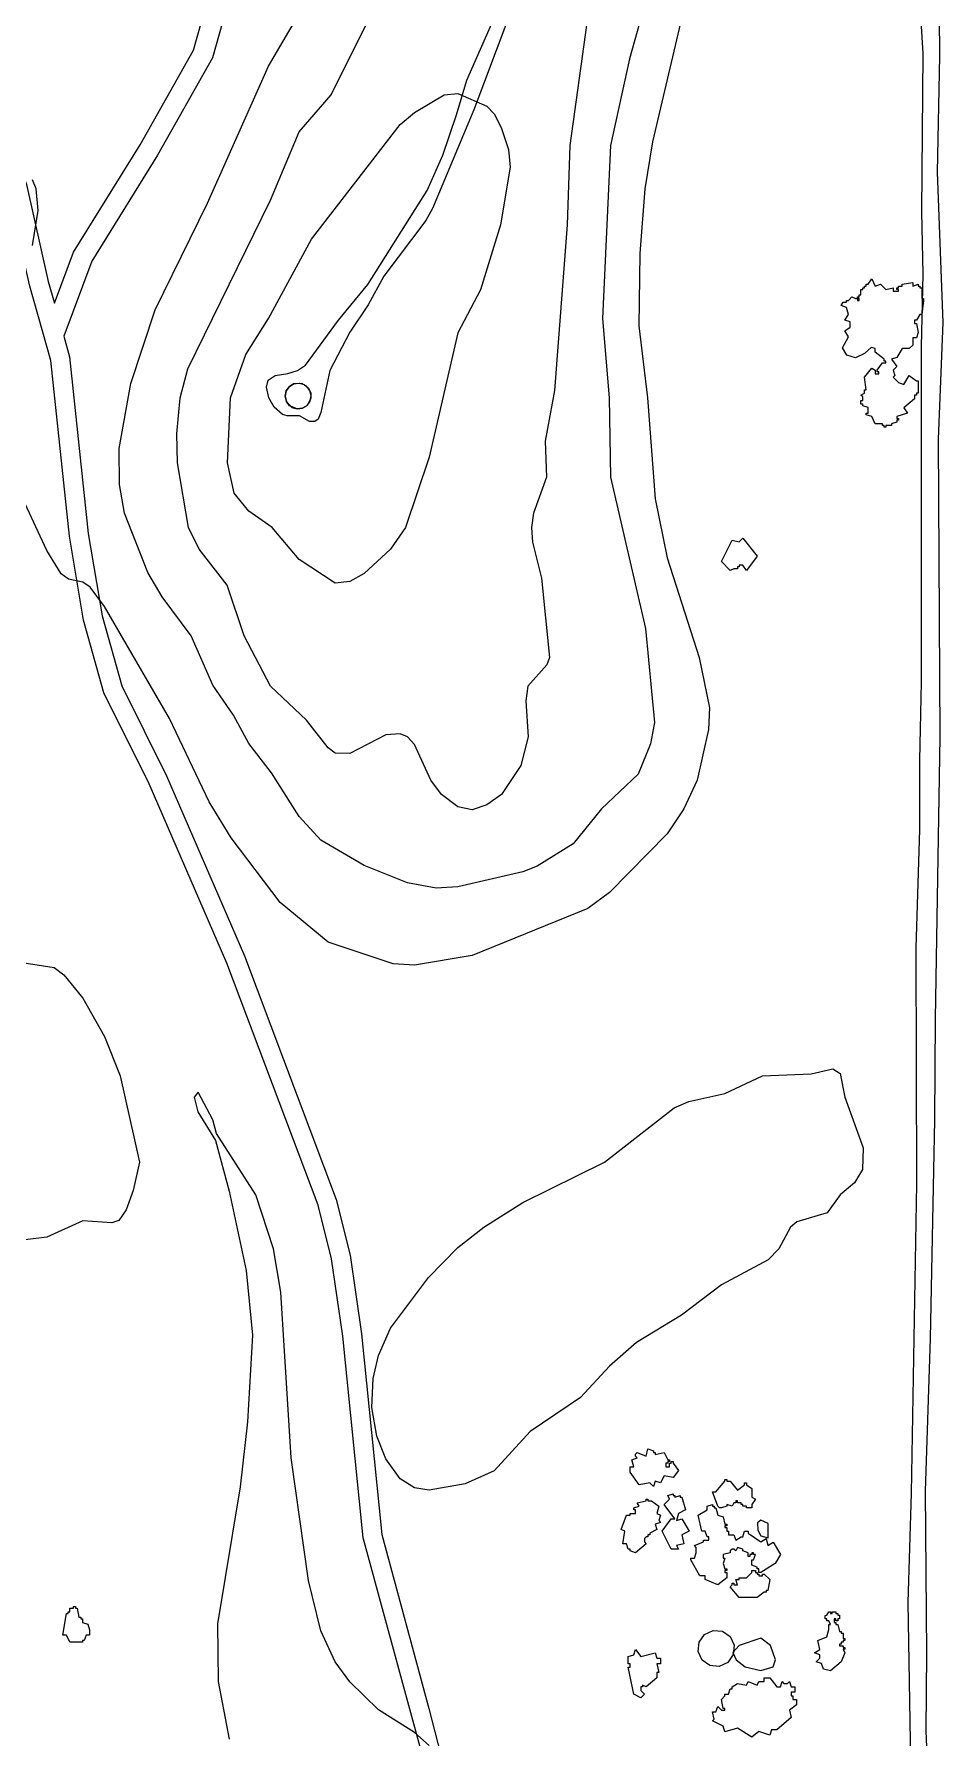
# Model space of a CAD drawing. Header units: metres. Extents: x -400 to 800, y -650 to 500.
# Drawn here: x -210.8 to -83.9, y -300.4 to -62.3 of the extents above; entities that cross this region are included whole.
import ezdxf

# ---------------------------------------------------------------- set-up
doc = ezdxf.new("R2010")
doc.units = ezdxf.units.M
doc.header["$LTSCALE"] = 2
for name, color, linetype in [('SITE-PATH', 84, 'CONTINUOUS'), ('SITE-ROAD-GRAVEL', 32, 'CONTINUOUS'), ('SITE-TREE-CANOPY', 94, 'CONTINUOUS'), ('TOPO-CONTOUR-MAJOR', 8, 'CONTINUOUS'), ('TOPO-CONTOUR-MINOR', 9, 'CONTINUOUS')]:
    doc.layers.add(name, color=color, linetype=linetype)

msp = doc.modelspace()

# ---------------------------------------------------------------- linework, layer by layer
at = {"layer": 'SITE-PATH'}
msp.add_lwpolyline([(-141.69, -52.32), (-149.39, -72.87), (-155.17, -86.69), (-156.11, -88.35), (-161.95, -96.12), (-164.14, -100.12), (-166.72, -103.97), (-169.5, -109.32), (-170.78, -115.17), (-171.15, -116.12), (-171.62, -116.43), (-172.37, -116.46), (-173.75, -115.66), (-175.47, -115.67), (-176.15, -115.47), (-177.28, -114.46), (-178.05, -113.14), (-178.37, -111.62), (-178.14, -110.68), (-177.16, -110.03), (-175.37, -109.75), (-174.05, -109.31), (-172.91, -108.56), (-168.29, -102.28), (-164.22, -97.31), (-155.91, -84.14), (-153.73, -79.23), (-151.8, -73.58), (-150.36, -68.75), (-145.16, -56.89)], dxfattribs=at)
for points in [[(-174.1, -114.69), (-175.14, -114.25), (-175.59, -113.65), (-175.76, -112.91), (-175.61, -112.17), (-175.21, -111.58), (-174.57, -111.18), (-173.82, -111.08), (-173.09, -111.29), (-172.51, -111.78), (-172.19, -112.46), (-172.17, -113.21), (-172.7, -114.2), (-173.35, -114.59)], [(-173.35, -114.59), (-172.7, -114.2), (-172.27, -113.58), (-172.14, -112.83), (-172.32, -112.1), (-172.78, -111.5), (-173.44, -111.14), (-174.57, -111.18), (-175.21, -111.58), (-175.61, -112.17), (-175.76, -112.91), (-175.59, -113.65), (-174.83, -114.47), (-174.1, -114.69)]]:
    msp.add_lwpolyline(points, close=True, dxfattribs=at)
at = {"layer": 'SITE-ROAD-GRAVEL'}
for points in [[(-224.08, -48.41), (-216.7, -70.01), (-211.91, -83.33), (-208.85, -96.88), (-208, -99.89), (-205.32, -92.78), (-196.03, -77.78), (-188.55, -64.54), (-182.99, -44.71)], [(-180.31, -45.72), (-185.89, -65.64), (-193.58, -79.24), (-202.75, -94.05), (-206.69, -104.5), (-205.87, -107.4), (-203.26, -132.11), (-201.33, -143.6), (-198.59, -153.38), (-192.32, -165.96), (-181.43, -191.11), (-168.61, -225.14), (-166.67, -232.94), (-165.08, -243.94), (-162.24, -271.94), (-155.69, -296.25), (-150.25, -317.46)], [(-152.39, -318.27), (-164.87, -272.42), (-167.72, -244.26), (-169.29, -233.45), (-171.16, -225.93), (-183.9, -192.11), (-194.74, -167.08), (-201.09, -154.34), (-203.94, -144.19), (-205.9, -132.46), (-208.49, -107.9), (-211.44, -97.54), (-214.48, -84.07), (-219.22, -70.9), (-226.66, -49.11)], [(-84.43, -54.07), (-84.34, -65.39), (-84.68, -81.6), (-83.87, -102.6), (-84.54, -118.93), (-84.31, -160.49), (-84.95, -199.9), (-85.03, -214.01), (-85.64, -244.57), (-86.35, -265.88), (-86.18, -288.52), (-86.26, -299.45), (-85.87, -308.14)], [(-88.15, -314.67), (-88.71, -281.44), (-88.26, -266.19), (-87.52, -222.95), (-87.59, -190), (-87.1, -173.45), (-87.11, -163.77), (-86.88, -152.86), (-86.84, -105.95), (-86.63, -95.84), (-86.79, -87.14), (-86.62, -65.03), (-87.07, -57.4)]]:
    msp.add_lwpolyline(points, dxfattribs=at)
at = {"layer": 'SITE-TREE-CANOPY'}
for points in [[(-95.82, -99.01), (-95.57, -99.01), (-95.57, -98.75), (-95.32, -98.75), (-95.32, -98.01), (-95.07, -98.01), (-95.07, -97.75), (-94.82, -97.75), (-94.82, -97.51), (-94.57, -97.51), (-94.57, -97.25), (-94.32, -97.25), (-93.82, -96.51), (-93.32, -97.51), (-92.57, -97.25), (-91.82, -98.01), (-90.82, -97.75), (-90.82, -98.25), (-90.07, -98.25), (-90.07, -98.01), (-90.32, -98.01), (-90.32, -97.75), (-90.07, -97.75), (-90.07, -97.51), (-89.57, -97.51), (-89.57, -97.25), (-88.07, -97.01), (-88.07, -97.51), (-87.32, -97.25), (-87.32, -97.51), (-87.07, -97.51), (-87.07, -97.75), (-86.82, -97.75), (-86.82, -99.26), (-86.57, -99.26), (-86.57, -99.51), (-86.82, -101.5), (-87.07, -101.5), (-87.57, -102.26), (-87.82, -102.26), (-87.82, -102.76), (-87.57, -102.76), (-87.32, -104.01), (-87.57, -104.76), (-88.07, -104.76), (-88.07, -105.76), (-88.57, -106.25), (-89.57, -106.25), (-90.32, -107.51), (-91.07, -107.75), (-90.32, -108.75), (-90.82, -109.25), (-90.57, -110.01), (-90.82, -110.26), (-90.07, -111), (-89.32, -111.26), (-88.57, -110.01), (-87.57, -110.76), (-87.32, -110.76), (-87.32, -112.5), (-87.57, -112.5), (-87.57, -112.76), (-87.82, -112.76), (-87.82, -113.26), (-89.32, -114.51), (-88.82, -115.26), (-90.32, -115.76), (-90.32, -116.01), (-90.07, -116.01), (-90.07, -116.25), (-90.32, -116.25), (-90.32, -116.51), (-91.07, -116.75), (-91.07, -117.01), (-91.82, -117.01), (-91.82, -117.25), (-92.07, -117.25), (-92.07, -117.01), (-92.32, -117.01), (-92.32, -116.75), (-93.32, -116.75), (-93.82, -115.76), (-94.57, -115.51), (-94.57, -115.26), (-94.32, -115.26), (-94.32, -114.5), (-95.07, -114.26), (-95.07, -114), (-95.32, -114), (-95.32, -113.5), (-95.07, -113.5), (-95.07, -113), (-95.32, -112.76), (-94.82, -112.5), (-94.82, -112), (-94.57, -112), (-94.82, -110.26), (-93.82, -109.01), (-93.32, -109.25), (-93.32, -109.76), (-92.82, -109.76), (-92.82, -109.51), (-93.07, -109.51), (-93.07, -109.25), (-92.32, -108.25), (-91.82, -108.25), (-91.82, -108.01), (-92.07, -108.01), (-92.07, -107.75), (-93.32, -106.75), (-93.32, -106.26), (-93.91, -106.1), (-94.82, -106.94), (-96.09, -107.53), (-97.28, -107.15), (-97.91, -106.14), (-97.07, -104.59), (-97.57, -103.76), (-96.82, -103.26), (-96.82, -102.5), (-97.57, -102.26), (-97.07, -101.51), (-97.32, -100.51), (-98.07, -100.25), (-97.82, -99.75), (-97.32, -99.75), (-97.32, -99.51), (-97.07, -99.51), (-96.57, -99.01), (-96.07, -99.25), (-95.82, -99.25)], [(-95.82, -99.51), (-95.57, -99.51), (-95.57, -99.25), (-95.82, -99.25)], [(-109.82, -135.26), (-111.32, -137.26), (-111.82, -136.5), (-112.32, -136.5), (-112.32, -136.76), (-112.57, -136.76), (-112.57, -137.01), (-113.07, -137.01), (-113.57, -137.26), (-114.82, -136), (-113.32, -133.01), (-112.32, -133.26), (-111.82, -132.76)], [(-124.32, -260.51), (-124.07, -260.51), (-124.07, -260.76), (-122.82, -260.51), (-122.32, -261.51), (-122.07, -261.51), (-122.07, -261.76), (-122.32, -261.76), (-122.32, -262.01), (-122.57, -262.01), (-122.57, -262.5), (-122.07, -262.5), (-122.07, -262.01), (-121.82, -262), (-121.82, -261.76), (-121.57, -261.76), (-121.57, -262), (-120.82, -263), (-121.57, -264), (-122.82, -263.76), (-123.32, -264.76), (-124.07, -264.5), (-124.32, -265.26), (-124.82, -264.76), (-126.32, -265), (-127.57, -263.26), (-127.57, -262.51), (-127.07, -262.51), (-127.32, -261.51), (-126.57, -261.26), (-126.82, -261.01), (-126.82, -260.75), (-126.57, -260.51), (-125.32, -261.01), (-125.07, -260.01), (-124.32, -260.25)], [(-114.07, -264.51), (-113.57, -264.51), (-112.57, -265.75), (-111.57, -265.01), (-111.57, -264.76), (-111.32, -264.76), (-111.32, -265.01), (-110.57, -265.51), (-110.57, -266.75), (-110.07, -267.01), (-110.57, -267.75), (-110.57, -268.25), (-111.32, -268.25), (-111.32, -268.01), (-111.82, -268.01), (-111.82, -267.75), (-112.07, -267.75), (-112.07, -267.51), (-112.57, -267.51), (-112.57, -267.25), (-112.82, -267.25), (-112.82, -267.51), (-113.07, -267.51), (-113.32, -268.01), (-114.07, -267.75), (-114.07, -268.01), (-114.82, -268.25), (-115.07, -268.25), (-115.32, -268.01), (-116.07, -266.01), (-115.57, -266.01), (-114.32, -264.51), (-114.32, -264.26), (-114.07, -264.26)], [(-121.57, -266.51), (-121.32, -266.51), (-121.32, -266.76), (-120.57, -266.51), (-120.57, -266.75), (-120.32, -266.75), (-119.82, -268.51), (-120.82, -269.01), (-121.07, -270.01), (-120.32, -269.76), (-119.32, -271.5), (-120.32, -272), (-120.07, -273.26), (-121.07, -273.5), (-120.82, -274), (-121.82, -274), (-123.07, -271.51), (-121.82, -269.75), (-121.32, -269.75), (-122.82, -267.75), (-122.07, -267.01), (-122.32, -266.51), (-121.57, -266.26)], [(-125.07, -267.26), (-124.57, -267.26), (-123.57, -268.01), (-123.82, -269.01), (-123.32, -269.25), (-123.57, -270.01), (-123.32, -270.26), (-124.07, -270.51), (-123.82, -271.26), (-124.82, -271.76), (-124.82, -272.01), (-125.07, -272.01), (-125.07, -272.26), (-125.32, -272.26), (-125.57, -272.5), (-125.57, -273), (-125.32, -273.26), (-126.82, -274.5), (-127.57, -274.26), (-127.57, -274), (-127.82, -274), (-128.07, -273.26), (-128.57, -273.26), (-128.32, -271.51), (-128.82, -271.26), (-128.07, -269.25), (-127.57, -269.25), (-127.57, -269.01), (-126.82, -269.01), (-126.82, -268.51), (-127.07, -268.51), (-127.07, -268.25), (-126.32, -268.01), (-126.57, -267.51), (-125.32, -267.26), (-125.32, -267.01), (-125.07, -267.01)], [(-116.07, -268.01), (-115.82, -268.01), (-115.82, -268.25), (-115.57, -268.25), (-115.32, -269.26), (-114.57, -269.51), (-114.32, -270.51), (-114.07, -270.51), (-114.07, -270.76), (-114.32, -270.76), (-114.32, -271), (-114.07, -271), (-114.07, -271.5), (-113.82, -271.5), (-113.82, -272), (-113.07, -272), (-112.82, -272.76), (-112.07, -272.26), (-111.82, -272.26), (-111.57, -271.5), (-111.07, -271.5), (-111.07, -271.76), (-109.32, -273), (-108.57, -272.5), (-108.32, -273.51), (-107.57, -273.01), (-106.57, -274.75), (-107.32, -276.01), (-109.32, -277.25), (-109.57, -277.25), (-109.57, -276.75), (-109.82, -276.75), (-109.82, -276.51), (-110.57, -276.25), (-110.57, -275.51), (-110.32, -275.51), (-110.07, -274.76), (-110.32, -274.76), (-110.32, -274.51), (-110.57, -274.51), (-110.57, -274.76), (-110.82, -274.76), (-110.82, -275.01), (-111.07, -275.01), (-111.07, -274.51), (-111.82, -274.26), (-111.82, -274.01), (-112.57, -273.76), (-112.82, -274.26), (-113.07, -274.01), (-113.32, -274.01), (-113.57, -274.26), (-113.57, -274.51), (-114.57, -274.76), (-114.57, -275.26), (-114.32, -275.26), (-114.57, -276.01), (-114.32, -276.75), (-114.07, -276.75), (-114.07, -277.01), (-114.32, -277.01), (-114.32, -277.25), (-114.07, -277.25), (-114.07, -278.01), (-115.32, -279.01), (-117.07, -278.25), (-117.07, -277.75), (-117.82, -277.75), (-119.07, -275.51), (-119.07, -275.26), (-118.57, -275.26), (-118.32, -274.51), (-118.32, -273.76), (-118.57, -273.5), (-117.32, -273), (-117.32, -272.76), (-116.57, -272.76), (-116.57, -272.26), (-116.82, -272.26), (-117.07, -271.5), (-117.57, -271.5), (-118.07, -269.25), (-116.82, -268.51), (-116.82, -268.01), (-116.07, -267.75)], [(-110.07, -277.25), (-109.82, -277.25), (-109.82, -277.51), (-109.57, -277.51), (-109.57, -277.75), (-109.07, -277.75), (-109.07, -277.51), (-108.82, -277.51), (-108.07, -278.26), (-108.32, -279.76), (-108.57, -279.76), (-108.57, -280), (-108.82, -280), (-109.82, -280.76), (-112.32, -280.76), (-113.57, -279.26), (-113.32, -279.01), (-113.32, -278.76), (-113.07, -278.76), (-113.07, -279.01), (-112.57, -279.01), (-112.82, -278.25), (-112.32, -278.25), (-112.32, -278.01), (-111.32, -278.01), (-110.57, -277.25), (-110.57, -277.01), (-110.07, -277.01)], [(-205.07, -282.25), (-204.82, -282.25), (-204.57, -283.51), (-204.32, -283.51), (-204.32, -283.76), (-204.07, -283.76), (-204.07, -284.26), (-203.32, -284.5), (-203.07, -285.26), (-203.07, -286), (-203.57, -286), (-203.82, -286.76), (-204.07, -286.76), (-204.07, -287), (-205.82, -287), (-206.32, -286), (-206.82, -286), (-206.32, -283.01), (-206.07, -283.01), (-206.07, -282.75), (-205.82, -282.75), (-205.82, -282.25), (-205.32, -282.25), (-205.32, -282.01), (-205.07, -282.01)], [(-98.82, -283.01), (-98.57, -283.01), (-98.57, -283.25), (-98.32, -283.25), (-98.32, -283.75), (-98.57, -283.75), (-98.57, -284.01), (-98.82, -284.01), (-98.82, -283.75), (-99.07, -283.75), (-99.07, -284.25), (-98.82, -284.25), (-98.82, -284.51), (-98.57, -284.51), (-98.32, -285.51), (-98.07, -285.51), (-98.07, -285.75), (-97.82, -285.75), (-97.82, -286.51), (-97.57, -286.51), (-97.57, -286.76), (-97.82, -286.76), (-97.82, -287.01), (-98.07, -287.01), (-98.07, -287.26), (-98.32, -287.26), (-98.32, -287.51), (-97.82, -287.51), (-97.82, -287.76), (-97.57, -287.76), (-97.57, -288), (-97.82, -288), (-97.57, -288.5), (-98.07, -289.76), (-99.57, -291), (-100.57, -290.76), (-100.82, -290), (-101.57, -289.76), (-101.07, -289.26), (-101.07, -288.76), (-101.82, -288.5), (-101.07, -288.01), (-101.32, -286.76), (-100.07, -286.25), (-99.82, -285.25), (-99.82, -284.51), (-99.57, -284.51), (-99.82, -284.01), (-100.07, -284.01), (-100.07, -283.75), (-100.32, -283.75), (-100.32, -283.26), (-100.07, -283.25), (-99.82, -282.76), (-99.57, -282.76), (-99.57, -283.01), (-99.32, -283.01), (-99.32, -282.76), (-98.82, -282.76)], [(-117.94, -286.99), (-117.18, -285.91), (-115.98, -285.35), (-114.67, -285.47), (-113.59, -286.23), (-113.03, -287.42), (-113.15, -288.74), (-113.91, -289.82), (-115.11, -290.38), (-116.42, -290.26), (-117.5, -289.5), (-118.06, -288.31)], [(-126.07, -289.01), (-124.07, -288.51), (-123.82, -289.25), (-123.32, -289.25), (-123.32, -290.01), (-123.82, -290.01), (-123.57, -291.26), (-123.82, -291.26), (-123.82, -292), (-125.32, -293.26), (-125.82, -293), (-125.82, -293.26), (-126.07, -293.26), (-126.07, -293.76), (-125.57, -294.26), (-126.07, -294.76), (-127.07, -294.26), (-127.82, -290.51), (-127.57, -290.51), (-127.57, -290.01), (-127.82, -290.01), (-127.82, -289.01), (-127.07, -288.75), (-126.82, -288.01)], [(-107.07, -293.26), (-106.57, -293.26), (-106.32, -292.51), (-106.07, -292.76), (-105.57, -292.76), (-105.32, -292.51), (-105.07, -293.26), (-104.57, -293.26), (-104.57, -294.01), (-105.07, -294.01), (-105.07, -294.51), (-104.82, -294.51), (-104.82, -295.01), (-104.32, -295.01), (-104.32, -295.75), (-105.32, -296.51), (-105.07, -297.51), (-107.07, -299.26), (-107.82, -299.26), (-108.07, -300), (-109.57, -299.5), (-110.57, -300.26), (-112.57, -299.01), (-114.32, -299.51), (-114.57, -298.76), (-116.07, -298.01), (-115.82, -297.75), (-116.07, -296.75), (-115.57, -296.75), (-115.32, -296.01), (-114.82, -296.51), (-114.32, -296.51), (-114.32, -296.25), (-114.57, -296.25), (-114.82, -295.01), (-114.32, -294.51), (-114.32, -294.26), (-113.82, -294.26), (-113.57, -293.51), (-113.32, -293.51), (-113.32, -293.26), (-112.57, -292.76), (-111.32, -293.01), (-111.07, -292.5), (-109.82, -293.01), (-109.57, -292.5), (-108.82, -292.51), (-108.82, -292), (-108.07, -292)]]:
    msp.add_lwpolyline(points, close=True, dxfattribs=at)
at = {"layer": 'TOPO-CONTOUR-MAJOR'}
msp.add_lwpolyline([(-155.65, -301.43), (-157.67, -299.63), (-162.71, -296.45), (-166.74, -292.55), (-168.75, -289.74), (-170.78, -285.44), (-172.49, -278.38), (-174.93, -261.25), (-176.38, -238.08), (-177.41, -232.03), (-179.84, -224.51), (-185.34, -215.91), (-185.88, -214.01), (-187.9, -210.17), (-188.45, -210.87), (-187.98, -212.89), (-185.48, -216.92), (-183.58, -223.97), (-181.21, -235.05), (-180.3, -244.12), (-181.01, -256.21), (-182.04, -265.28), (-185.19, -284.43), (-185.13, -292.49), (-183.58, -300.55)], dxfattribs=at)
for points in [[(-109.3, -269.94), (-109.78, -270.32), (-109.73, -271.33), (-109.3, -272.16), (-108.3, -272.41), (-108.3, -270.43)], [(-109.3, -286.43), (-112.35, -287.45), (-113.2, -288.46), (-112.74, -289.47), (-111.49, -290.47), (-109.3, -290.96), (-107.56, -290.47), (-107.27, -289.47), (-107.97, -287.45)]]:
    msp.add_lwpolyline(points, close=True, dxfattribs=at)
at = {"layer": 'TOPO-CONTOUR-MINOR'}
for points in [[(-122.31, -46.63), (-127.63, -65.78), (-130.32, -77.87), (-131.44, -102.05), (-130.47, -113.13), (-130.32, -124.22), (-125.4, -145.38), (-124.18, -158.48), (-124.7, -161.5), (-126.43, -165.71), (-131.58, -170.57), (-135.5, -175.44), (-140.54, -178.57), (-142.55, -179.38), (-151.62, -181.46), (-154.65, -181.66), (-158.68, -180.92), (-164.72, -178.48), (-170.77, -174.96), (-173.79, -171.65), (-177.65, -165.53), (-180.84, -161.42), (-182.96, -157.47), (-185.88, -153.28), (-188.87, -146.38), (-192.94, -140.94), (-194.95, -137.56), (-198.21, -129.26), (-198.88, -125.22), (-198.97, -120.19), (-197.33, -111.12), (-193.94, -100.82), (-186.59, -85.93), (-178.07, -66.78), (-171.62, -55.7)], [(-133.62, -60.74), (-135.98, -77.87), (-136.34, -88.95), (-138.15, -112.13), (-139.43, -119.18), (-139.26, -124.22), (-141.06, -129.26), (-141.32, -131.27), (-141.2, -133.29), (-139.93, -138.32), (-138.83, -149.41), (-139.19, -150.42), (-141.84, -153.44), (-142.13, -155.45), (-141.82, -160.49), (-142.82, -164.52), (-145.55, -168.55), (-147.59, -169.99), (-149.61, -170.69), (-151.62, -170.28), (-153.9, -168.55), (-155.39, -166.54), (-157.67, -161.55), (-158.68, -160.5), (-159.68, -160.06), (-161.7, -160.2), (-166.74, -162.82), (-168.75, -162.77), (-169.76, -162.04), (-172.78, -158.19), (-177.82, -153.43), (-181.47, -146.38), (-183.88, -139.33), (-187.77, -134.29), (-189.28, -131.27), (-190.78, -122.2), (-190.9, -118.17), (-190.41, -113.13), (-189.34, -109.1), (-177.82, -85.52), (-173.79, -75.96), (-169.35, -70.81), (-163.71, -59.49)], [(-120.55, -60.74), (-124.42, -77.37), (-125.5, -83.91), (-126.22, -92.98), (-126.37, -103.06), (-125.14, -113.13), (-124.05, -127.24), (-122.4, -135.49), (-117.91, -149.41), (-116.46, -156.46), (-116.61, -159.48), (-118.21, -166.54), (-120.06, -170.57), (-122.4, -174.07), (-130.46, -182.27), (-133.49, -184.51), (-149.61, -191.05), (-157.67, -192.4), (-160.69, -192.22), (-169.76, -189.17), (-176.47, -183.67), (-183.28, -174.6), (-186.39, -169.56), (-191.93, -157.93), (-201, -142.31), (-203.01, -139.57), (-204.02, -138.91), (-206.03, -138.47), (-207.04, -137.74), (-209.06, -134.48), (-212.41, -127.24)], [(-211.07, -91.85), (-210.28, -86.94), (-210.56, -83.91), (-211.07, -82.67)], [(-213.09, -191.96), (-208.05, -192.72), (-206.7, -193.74), (-204.02, -197.03), (-201, -202.38), (-198.79, -207.85), (-196.13, -219.94), (-196.97, -223.91), (-197.97, -226.61), (-198.98, -228.09), (-199.99, -228.43), (-204.02, -228.13), (-209.06, -230.4), (-212.08, -230.77)]]:
    msp.add_lwpolyline(points, dxfattribs=at)
for points in [[(-153.53, -70.81), (-151.62, -70.6), (-147.59, -72.4), (-146.58, -73.43), (-145.58, -75.36), (-144.57, -78.43), (-144.32, -80.89), (-145.66, -88.95), (-148.46, -98.02), (-151.65, -104.06), (-155.65, -121.44), (-158.93, -131.27), (-161.02, -134.29), (-164.72, -137.68), (-166.74, -138.79), (-168.75, -139.03), (-173.79, -135.73), (-177.59, -131.27), (-180.84, -128.97), (-182.86, -126.46), (-183.8, -122.2), (-183.4, -113.13), (-181.26, -107.09), (-178.07, -102.05), (-172.1, -90.97), (-159.68, -74.95), (-157.67, -73.28)], [(-109.05, -207.85), (-102.25, -207.61), (-99.23, -206.88), (-98.22, -207.53), (-97.57, -210.87), (-95.03, -217.93), (-95.12, -220.95), (-96.2, -222.82), (-98.22, -224.49), (-100.05, -226.99), (-104.27, -228.28), (-105.16, -229.01), (-106.79, -232.03), (-108.3, -233.57), (-114.82, -237.07), (-120.39, -241.29), (-126.67, -245.13), (-130.46, -248.45), (-134.49, -252.82), (-141.55, -257.56), (-146.58, -263.04), (-150.62, -264.86), (-155.65, -265.76), (-157.67, -265.43), (-159.68, -264.2), (-161.7, -261.37), (-162.93, -258.23), (-163.64, -254.2), (-163.48, -250.17), (-162.71, -246.94), (-161.03, -243.12), (-155.74, -236.06), (-151.62, -231.86), (-147.99, -229.01), (-142.55, -225.57), (-131.13, -219.94), (-121.39, -212.34), (-119.38, -211.47), (-114.34, -210.34)]]:
    msp.add_lwpolyline(points, close=True, dxfattribs=at)

doc.saveas('drawing.dxf')
